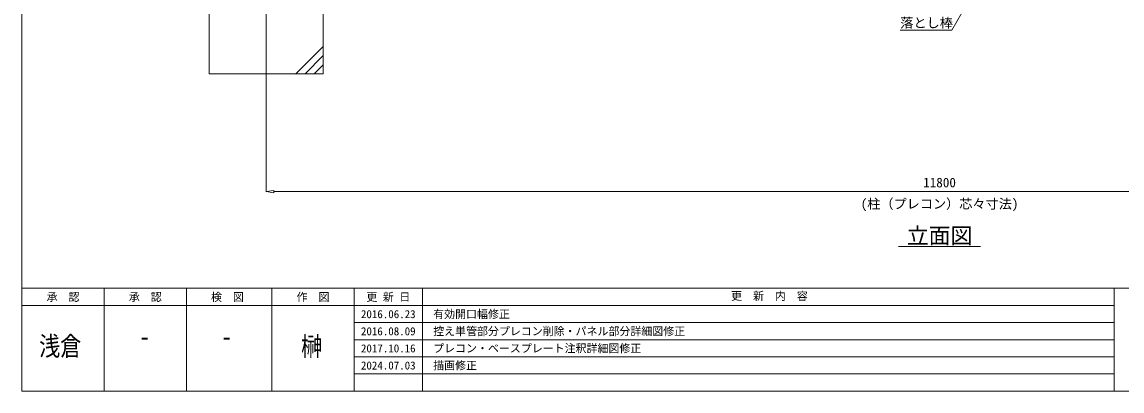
# Model space of a CAD drawing. Units: millimetres, scale not verified. Extents: x -12090 to 12090, y -18325 to 18325.
# Drawn here: x -12090 to -2452, y 1675 to 4910 of the extents above; entities that cross this region are included whole.
import ezdxf
from ezdxf.enums import TextEntityAlignment as Align

# ---------------------------------------------------------------- set-up
doc = ezdxf.new("R2010")
doc.units = ezdxf.units.MM
doc.header["$LTSCALE"] = 90
doc.linetypes.add('CHAIN2', pattern=[12, 9, -1, 1, -1])
for name, color, linetype, lineweight in [('0-9_基礎工事用PCA大', 134, 'Continuous', 18), ('0-A_図面枠', 134, 'Continuous', 18), ('0-B_寸法', 134, 'Continuous', 18), ('1-6_通芯', 134, 'CHAIN2', 18), ('1-B_文字', 134, 'Continuous', 18)]:
    doc.layers.add(name, color=color, linetype=linetype, lineweight=lineweight)
doc.styles.add('ＭＳ ゴシック', font='')
doc.styles.get('ＭＳ ゴシック').set_extended_font_data('MS Gothic')

msp = doc.modelspace()

# ---------------------------------------------------------------- linework, layer by layer
at = {"layer": '0-9_基礎工事用PCA大'}
for p, q in [((-9450.19, 4695), (-9690.19, 4455)), ((-9450.19, 4615), (-9610.19, 4455)), ((-9450.19, 4535), (-9530.19, 4455))]:
    msp.add_line(p, q, dxfattribs=at)
msp.add_lwpolyline([(-10450.2, 4455), (-9450.19, 4455), (-9450.19, 5455), (-10450.2, 5455)], close=True, dxfattribs=at)
at = {"layer": '0-A_図面枠'}
for p, q in [((-12090.19, 2575), (12059.81, 2575)), ((-11370.19, 2575), (-11370.19, 1675)), ((-10650.19, 2575), (-10650.19, 1675)), ((-9900.19, 2575), (-9900.19, 1675)), ((-9180.19, 2575), (-9180.19, 1675)), ((-8580.19, 2575), (-8580.19, 1675)), ((-2520.19, 2575), (-2520.19, 1675)), ((-12090.19, 2425), (-2520.19, 2425)), ((-9180.19, 2275), (-2520.19, 2275)), ((-9180.19, 2125), (-2520.19, 2125)), ((-9180.19, 1975), (-2520.19, 1975)), ((-9180.19, 1825), (-2520.19, 1825))]:
    msp.add_line(p, q, dxfattribs=at)
msp.add_lwpolyline([(-12090.19, 18325), (12059.81, 18325), (12059.81, 1675), (-12090.19, 1675)], close=True, dxfattribs=at)
at = {"layer": '0-B_寸法'}
for p, q in [((-9950.19, 4454), (-9950.19, 3421.85)), ((-9884.2, 3433.85), (-9950.19, 3422.85)), ((-9950.19, 3422.85), (-9884.2, 3411.85)), ((-9884.2, 3433.85), (-9884.2, 3411.85)), ((1783.81, 3422.85), (-9884.2, 3422.85))]:
    msp.add_line(p, q, dxfattribs=at)
at = {"layer": '1-6_通芯'}
msp.add_line((-9950.19, 4455), (-9950.19, 6367), dxfattribs=at)
at = {"layer": '1-B_文字'}
for p, q in [((-4394.16, 4837.36), (-3944.21, 4837.36)), ((-4410.19, 2942.85), (-3690.19, 2942.85))]:
    msp.add_line(p, q, dxfattribs=at)
msp.add_lwpolyline([(-3635.24, 5371.36), (-3943.55, 4837.36), (-3943.98, 4837.36)], dxfattribs=at)

# ---------------------------------------------------------------- texts
at = {"layer": '0-A_図面枠', "style": 'ＭＳ ゴシック'}
for s, p in [('承\u3000認', (-11874.19, 2442.4)), ('承\u3000認', (-11154.19, 2442.4)), ('検\u3000図', (-10434.19, 2442.4)), ('作\u3000図', (-9684.19, 2442.4)), ('更 新 日', (-9072.19, 2442.4)), ('更\u3000新\u3000内\u3000容', (-5877.04, 2451.62)), ('2016.06.23', (-9120.19, 2292.4)), ('有効開口幅修正', (-8487.56, 2292.4)), ('2016.08.09', (-9120.19, 2142.4)), ('控え単管部分プレコン削除・パネル部分詳細図修正', (-8487.56, 2142.4)), ('2017.10.16', (-9120.19, 1992.4)), ('プレコン・ベースプレート注釈詳細図修正', (-8487.56, 1992.4)), ('2024.07.03', (-9120.19, 1842.4)), ('描画修正', (-8487.56, 1842.4))]:
    msp.add_text(s, height=70.38, dxfattribs=at).set_placement(p, align=Align.BOTTOM_LEFT)
at = {"layer": '0-A_図面枠', "style": 'ＭＳ ゴシック', "width": 0.8}
for s, p in [('浅倉', (-11939.65, 1933.38)), ('-', (-11062.56, 2018.78)), ('-', (-10342.56, 2018.78)), ('榊', (-9644.92, 1931.34))]:
    msp.add_text(s, height=168.9, dxfattribs=at).set_placement(p, align=Align.BOTTOM_LEFT)
at = {"layer": '0-B_寸法', "style": 'ＭＳ ゴシック'}
for s, p in [('11800', (-4194.19, 3434.73)), ('(柱（プレコン）芯々寸法)', (-4741.39, 3248.13))]:
    msp.add_text(s, height=84.46, dxfattribs=at).set_placement(p, align=Align.BOTTOM_LEFT)
at = {"layer": '1-B_文字', "style": 'ＭＳ ゴシック'}
for s, height, p in [('落とし棒', 84.46, (-4394.16, 4835.01)), ('立面図', 140.8, (-4338.19, 2923.65))]:
    msp.add_text(s, height=height, dxfattribs=at).set_placement(p, align=Align.BOTTOM_LEFT)

doc.saveas('drawing.dxf')
